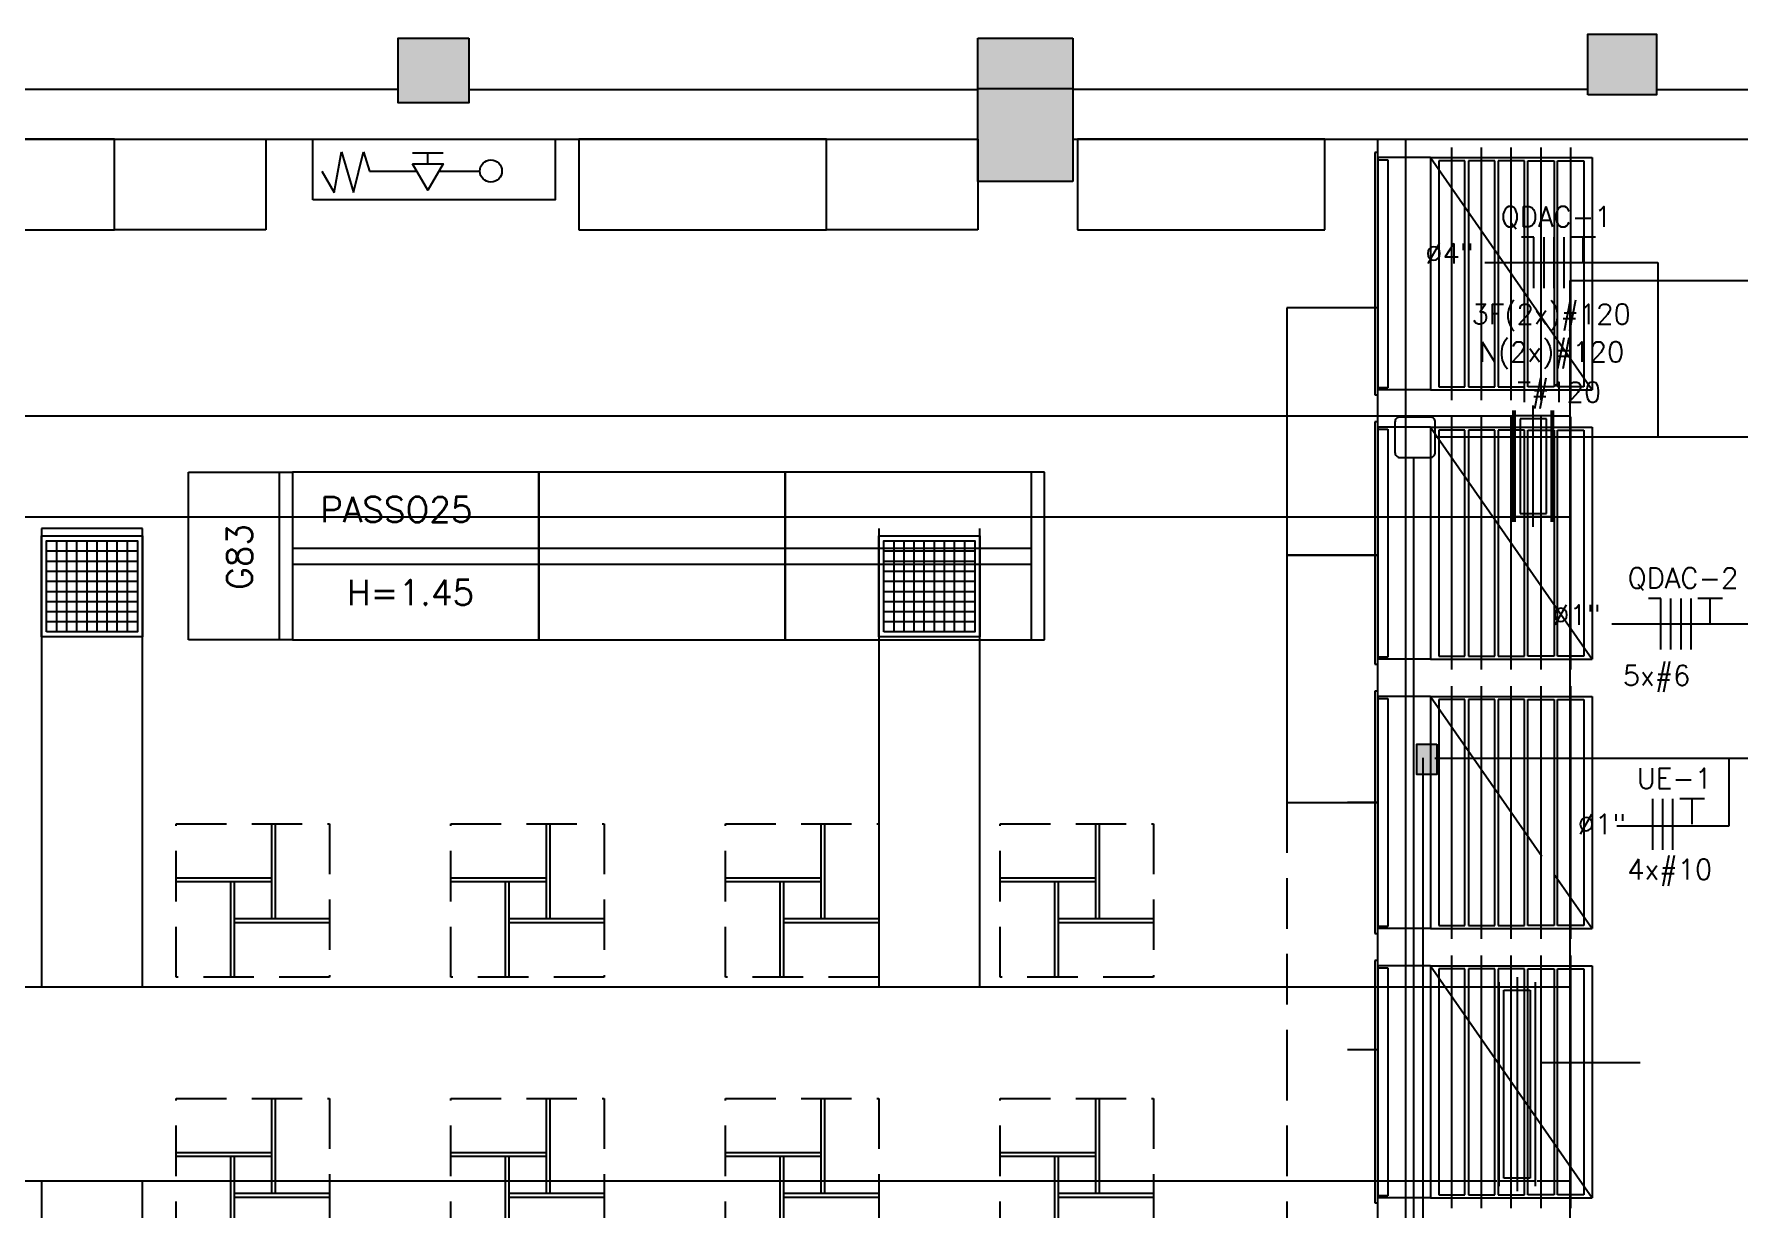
# Model space of a CAD drawing. Header units: metres. Extents: x -367 to 374, y -238 to 224.
# Drawn here: x 227.61 to 236.05, y 216.87 to 222.69 of the extents above; entities that cross this region are included whole.
import ezdxf
from ezdxf.enums import TextEntityAlignment as Align

# ---------------------------------------------------------------- set-up
doc = ezdxf.new("R2010")
doc.units = ezdxf.units.M
doc.linetypes.add('LA_BAU_BASES GERAIS_R00$0$LA_BAU_MERC_R01$0$HIDDEN', pattern=[0.375, 0.25, -0.125])
for name, color, linetype in [('EL-FIO', 3, 'Continuous'), ('ELE-ALIMENTADORES', 160, 'Continuous'), ('LA_BAU_BASES GERAIS_R00$0$ARQ-XREF-ATT', 8, 'Continuous'), ('LA_BAU_BASES GERAIS_R00$0$BASE', 253, 'Continuous'), ('LA_BAU_BASES GERAIS_R00$0$dutos', 31, 'Continuous')]:
    doc.layers.add(name, color=color, linetype=linetype)
doc.styles.add('LA_BAU_BASES GERAIS_R00$0$LA_BAU_MERC_R01$0$R40-125-RS', font='romans.shx', dxfattribs={"height": 0.1248})
doc.styles.add('LA_BAU_BASES GERAIS_R00$0$LA_BAU_MERC_R01$0$RS80', font='ROMANS', dxfattribs={"height": 0.18})
doc.styles.add('LA_BAU_BASES GERAIS_R00$0$R60-125-RS', font='romans.shx', dxfattribs={"height": 0.19})
doc.styles.add('LA_BAU_BASES GERAIS_R00$0$R80-100-RS', font='romans.shx', dxfattribs={"height": 0.203})
doc.styles.get("Standard").update_dxf_attribs({"font": 'romans.shx'})

# ---------------------------------------------------------------- blocks, each defined once
blk = doc.blocks.new('LA_BAU_BASES GERAIS_R00$0$LA_BAU_ALVENARIA TÉRREO_R01')
at = {"layer": 'LA_BAU_BASES GERAIS_R00$0$BASE', "linetype": 'Continuous'}
h = blk.add_hatch(color=256, dxfattribs=at)
h.dxf.hatch_style = 1
h.paths.add_polyline_path([(235.64, 222.69), (235.3, 222.69), (235.3, 222.39), (235.64, 222.39)])
h = blk.add_hatch(color=256, dxfattribs=at)
h.dxf.hatch_style = 1
h.paths.add_polyline_path([(229.76, 222.67), (229.41, 222.67), (229.41, 222.35), (229.76, 222.35)])
h = blk.add_hatch(color=256, dxfattribs=at)
h.dxf.hatch_style = 1
h.paths.add_polyline_path([(232.75, 222.67), (232.28, 222.67), (232.28, 222.42), (232.75, 222.42)])
h = blk.add_hatch(color=256, dxfattribs=at)
h.dxf.hatch_style = 1
h.paths.add_polyline_path([(232.75, 222.42), (232.28, 222.42), (232.28, 221.96), (232.75, 221.96)])
for p, q in [((232.28, 222.67), (232.75, 222.67)), ((232.28, 221.96), (232.28, 222.67)), ((232.75, 222.67), (232.75, 221.96)), ((229.41, 222.415), (226.78, 222.415)), ((229.76, 222.415), (232.28, 222.415)), ((232.28, 222.42), (232.75, 222.42)), ((235.3, 222.415), (232.75, 222.415)), ((235.64, 222.415), (237.18, 222.415)), ((226.78, 222.17), (232.28, 222.17)), ((229.0924, 221.905), (229.1292, 222.1074)), ((229.1292, 222.1074), (229.1886, 221.905)), ((229.1886, 221.905), (229.2377, 222.1074)), ((229.2377, 222.1074), (229.2682, 222.0118)), ((229.4807, 222.1019), (229.6319, 222.1019)), ((229.5563, 222.0473), (229.5563, 222.1019)), ((232.75, 222.17), (237.18, 222.17)), ((229.031, 222.0113), (229.0924, 221.905)), ((229.2682, 222.0118), (229.5012, 222.0118)), ((229.6114, 222.0118), (229.8139, 222.0118)), ((232.75, 221.96), (232.28, 221.96))]:
    blk.add_line(p, q, dxfattribs=at)
for points in [[(235.3, 222.39), (235.3, 222.69), (235.64, 222.69), (235.64, 222.39)], [(229.76, 222.67), (229.76, 222.35), (229.41, 222.35), (229.41, 222.67)], [(228.9872, 221.87), (228.9872, 222.17), (230.1872, 222.17), (230.1872, 221.87)], [(229.4807, 222.0473), (229.6319, 222.0473), (229.5563, 221.9164)]]:
    blk.add_lwpolyline(points, close=True, dxfattribs=at)
for points in [[(235.12, 211.35), (234.26, 211.35), (234.26, 222.17)], [(235.12, 211.49), (234.4, 211.49), (234.4, 222.17)]]:
    blk.add_lwpolyline(points, dxfattribs=at)
blk.add_circle((229.8688, 222.0118), 0.0549, dxfattribs=at)
blk = doc.blocks.new('LA_BAU_BASES GERAIS_R00$0$LA_BAU_MERC_R01')
at = {"layer": 'LA_BAU_BASES GERAIS_R00$0$BASE'}
for p, q in [((228.005, 222.17), (226.78, 222.17)), ((228.005, 221.72), (228.005, 222.17)), ((228.005, 222.17), (228.755, 222.17)), ((228.005, 221.72), (228.005, 222.17)), ((228.755, 222.17), (228.755, 221.72)), ((230.305, 222.17), (230.305, 221.72)), ((231.53, 222.17), (230.305, 222.17)), ((231.53, 221.72), (231.53, 222.17)), ((231.53, 222.17), (232.28, 222.17)), ((231.53, 221.72), (231.53, 222.17)), ((232.28, 222.17), (232.28, 221.72)), ((232.7736, 222.17), (232.7736, 221.72)), ((233.9986, 222.17), (232.7736, 222.17)), ((233.9986, 221.72), (233.9986, 222.17)), ((226.78, 221.72), (228.005, 221.72)), ((228.755, 221.72), (228.005, 221.72)), ((230.305, 221.72), (231.53, 221.72)), ((232.28, 221.72), (231.53, 221.72)), ((232.7736, 221.72), (233.9986, 221.72)), ((234.26, 221.335), (233.81, 221.335)), ((233.81, 221.335), (233.81, 220.11)), ((234.26, 220.11), (234.26, 221.335)), ((228.886, 220.52), (228.886, 219.69)), ((230.106, 220.52), (228.886, 220.52)), ((230.106, 220.52), (230.106, 219.69)), ((231.326, 220.52), (230.106, 220.52)), ((230.106, 219.69), (230.106, 220.52)), ((231.326, 219.69), (231.326, 220.52)), ((231.326, 220.52), (231.326, 219.69)), ((232.546, 220.52), (231.326, 220.52)), ((232.546, 219.69), (232.546, 220.52)), ((228.886, 220.145), (230.106, 220.145)), ((230.106, 220.145), (231.326, 220.145)), ((231.326, 220.145), (232.546, 220.145)), ((233.81, 220.11), (234.26, 220.11)), ((234.26, 220.11), (233.81, 220.11)), ((233.81, 220.11), (233.81, 218.885)), ((234.26, 218.885), (234.26, 220.11)), ((228.886, 220.065), (230.106, 220.065)), ((230.106, 220.065), (231.326, 220.065)), ((231.326, 220.065), (232.546, 220.065)), ((228.886, 219.69), (230.106, 219.69)), ((230.106, 219.69), (231.326, 219.69)), ((231.326, 219.69), (232.546, 219.69)), ((233.81, 218.885), (234.26, 218.885)), ((234.26, 218.885), (234.11, 218.885)), ((234.26, 217.66), (234.26, 218.885)), ((234.26, 217.66), (234.11, 217.66)), ((234.26, 217.66), (234.11, 217.66)), ((234.26, 216.435), (234.26, 217.66))]:
    blk.add_line(p, q, dxfattribs=at)
at = {"layer": 'LA_BAU_BASES GERAIS_R00$0$BASE', "linetype": 'Continuous'}
for p, q in [((228.372, 220.52), (228.886, 220.52)), ((228.372, 219.69), (228.372, 220.52)), ((228.822, 219.69), (228.822, 220.52)), ((232.61, 220.52), (232.546, 220.52)), ((232.61, 219.69), (232.61, 220.52)), ((228.886, 219.69), (228.372, 219.69)), ((232.546, 219.69), (232.61, 219.69)), ((228.7818, 218.78), (228.7818, 218.3082)), ((228.8008, 218.78), (228.8008, 218.3082)), ((230.1418, 218.78), (230.1418, 218.3082)), ((230.1608, 218.78), (230.1608, 218.3082)), ((231.5018, 218.78), (231.5018, 218.3082)), ((231.5208, 218.78), (231.5208, 218.3082)), ((232.8618, 218.78), (232.8618, 218.3082)), ((232.8808, 218.78), (232.8808, 218.3082)), ((228.7818, 218.5108), (228.31, 218.5108)), ((228.7818, 218.4918), (228.31, 218.4918)), ((228.5792, 218.4918), (228.5792, 218.02)), ((228.5982, 218.4918), (228.5982, 218.02)), ((230.1418, 218.5108), (229.67, 218.5108)), ((230.1418, 218.4918), (229.67, 218.4918)), ((229.9392, 218.4918), (229.9392, 218.02)), ((229.9582, 218.4918), (229.9582, 218.02)), ((231.5018, 218.5108), (231.03, 218.5108)), ((231.5018, 218.4918), (231.03, 218.4918)), ((231.2992, 218.4918), (231.2992, 218.02)), ((231.3182, 218.4918), (231.3182, 218.02)), ((232.8618, 218.5108), (232.39, 218.5108)), ((232.8618, 218.4918), (232.39, 218.4918)), ((232.6592, 218.4918), (232.6592, 218.02)), ((232.6782, 218.4918), (232.6782, 218.02)), ((229.07, 218.3082), (228.5982, 218.3082)), ((230.43, 218.3082), (229.9582, 218.3082)), ((231.79, 218.3082), (231.3182, 218.3082)), ((233.15, 218.3082), (232.6782, 218.3082)), ((229.07, 218.2892), (228.5982, 218.2892)), ((230.43, 218.2892), (229.9582, 218.2892)), ((231.79, 218.2892), (231.3182, 218.2892)), ((233.15, 218.2892), (232.6782, 218.2892)), ((228.7818, 217.42), (228.7818, 216.9482)), ((228.8008, 217.42), (228.8008, 216.9482)), ((230.1418, 217.42), (230.1418, 216.9482)), ((230.1608, 217.42), (230.1608, 216.9482)), ((231.5018, 217.42), (231.5018, 216.9482)), ((231.5208, 217.42), (231.5208, 216.9482)), ((232.8618, 217.42), (232.8618, 216.9482)), ((232.8808, 217.42), (232.8808, 216.9482)), ((228.7818, 217.1508), (228.31, 217.1508)), ((228.7818, 217.1318), (228.31, 217.1318)), ((228.5792, 217.1318), (228.5792, 216.66)), ((228.5982, 217.1318), (228.5982, 216.66)), ((230.1418, 217.1508), (229.67, 217.1508)), ((230.1418, 217.1318), (229.67, 217.1318)), ((229.9392, 217.1318), (229.9392, 216.66)), ((229.9582, 217.1318), (229.9582, 216.66)), ((231.5018, 217.1508), (231.03, 217.1508)), ((231.5018, 217.1318), (231.03, 217.1318)), ((231.2992, 217.1318), (231.2992, 216.66)), ((231.3182, 217.1318), (231.3182, 216.66)), ((232.8618, 217.1508), (232.39, 217.1508)), ((232.8618, 217.1318), (232.39, 217.1318)), ((232.6592, 217.1318), (232.6592, 216.66)), ((232.6782, 217.1318), (232.6782, 216.66)), ((229.07, 216.9482), (228.5982, 216.9482)), ((230.43, 216.9482), (229.9582, 216.9482)), ((231.79, 216.9482), (231.3182, 216.9482)), ((233.15, 216.9482), (232.6782, 216.9482)), ((229.07, 216.9292), (228.5982, 216.9292)), ((230.43, 216.9292), (229.9582, 216.9292)), ((231.79, 216.9292), (231.3182, 216.9292)), ((233.15, 216.9292), (232.6782, 216.9292))]:
    blk.add_line(p, q, dxfattribs=at)
at = {"layer": 'LA_BAU_BASES GERAIS_R00$0$BASE', "linetype": 'LA_BAU_BASES GERAIS_R00$0$LA_BAU_MERC_R01$0$HIDDEN'}
for p, q in [((233.81, 218.885), (233.81, 217.66)), ((228.31, 218.02), (228.31, 218.78)), ((228.31, 218.78), (229.07, 218.78)), ((229.07, 218.78), (229.07, 218.02)), ((229.67, 218.02), (229.67, 218.78)), ((229.67, 218.78), (230.43, 218.78)), ((230.43, 218.78), (230.43, 218.02)), ((231.03, 218.02), (231.03, 218.78)), ((231.03, 218.78), (231.79, 218.78)), ((231.79, 218.78), (231.79, 218.02)), ((232.39, 218.02), (232.39, 218.78)), ((232.39, 218.78), (233.15, 218.78)), ((233.15, 218.78), (233.15, 218.02)), ((229.07, 218.02), (228.31, 218.02)), ((230.43, 218.02), (229.67, 218.02)), ((231.79, 218.02), (231.03, 218.02)), ((233.15, 218.02), (232.39, 218.02)), ((233.81, 217.66), (233.81, 216.435)), ((228.31, 216.66), (228.31, 217.42)), ((228.31, 217.42), (229.07, 217.42)), ((229.07, 217.42), (229.07, 216.66)), ((229.67, 216.66), (229.67, 217.42)), ((229.67, 217.42), (230.43, 217.42)), ((230.43, 217.42), (230.43, 216.66)), ((231.03, 216.66), (231.03, 217.42)), ((231.03, 217.42), (231.79, 217.42)), ((231.79, 217.42), (231.79, 216.66)), ((232.39, 216.66), (232.39, 217.42)), ((232.39, 217.42), (233.15, 217.42)), ((233.15, 217.42), (233.15, 216.66))]:
    blk.add_line(p, q, dxfattribs=at)
at = {"layer": 'LA_BAU_BASES GERAIS_R00$0$BASE', "style": 'LA_BAU_BASES GERAIS_R00$0$LA_BAU_MERC_R01$0$R40-125-RS'}
for s, rotation, p in [('PASSO25', 359.99985, (229.0236, 220.2736)), ('G83', 90, (228.6864, 219.9378)), ('H=1.45', 359.99985, (229.155, 219.8624))]:
    blk.add_text(s, height=0.1248, rotation=rotation, dxfattribs=at).set_placement(p)
at = {"layer": 'LA_BAU_BASES GERAIS_R00$0$BASE', "text_generation_flag": 4}
for tag, height, rotation, style, p in [('CD H=1.45', 0.12, 180, 'LA_BAU_BASES GERAIS_R00$0$LA_BAU_MERC_R01$0$RS80', (261.7377, 205.5486)), ('CD H=1.45', 0.12, 180, 'LA_BAU_BASES GERAIS_R00$0$LA_BAU_MERC_R01$0$RS80', (262.989, 205.5486)), ('CD H=2.25', 0.1248, 270, 'LA_BAU_BASES GERAIS_R00$0$LA_BAU_MERC_R01$0$R40-125-RS', (266.1703, 203.6629)), ('CD H=1.45', 0.12, 180, 'LA_BAU_BASES GERAIS_R00$0$LA_BAU_MERC_R01$0$RS80', (261.3541, 202.8262)), ('CD H=1.45', 0.12, 180, 'LA_BAU_BASES GERAIS_R00$0$LA_BAU_MERC_R01$0$RS80', (262.6054, 202.8262)), ('CD H=1.45', 0.12, 180, 'LA_BAU_BASES GERAIS_R00$0$LA_BAU_MERC_R01$0$RS80', (263.8567, 202.8262)), ('CD H=1.45', 0.12, 180, 'LA_BAU_BASES GERAIS_R00$0$LA_BAU_MERC_R01$0$RS80', (265.108, 202.8262))]:
    blk.add_attdef(tag, text='', height=height, rotation=rotation, dxfattribs=dict(at, style=style)).set_placement(p, align=Align.MIDDLE)
at = {"layer": 'LA_BAU_BASES GERAIS_R00$0$BASE', "style": 'LA_BAU_BASES GERAIS_R00$0$LA_BAU_MERC_R01$0$RS80', "text_generation_flag": 4}
for p in [(261.764, 204.8962), (263.0153, 204.8962)]:
    blk.add_attdef('CD H=1.45', text='', height=0.12, dxfattribs=at).set_placement(p, align=Align.MIDDLE)
at = {"layer": 'LA_BAU_BASES GERAIS_R00$0$BASE', "style": 'LA_BAU_BASES GERAIS_R00$0$LA_BAU_MERC_R01$0$R40-125-RS'}
for p in [(246.2431, 203.0982), (247.3931, 203.0982), (248.5431, 203.0982), (249.6931, 203.0982), (250.8431, 203.0982), (246.2431, 202.3182), (247.3931, 202.3182), (248.5431, 202.3182), (249.6931, 202.3182), (250.8431, 202.3182)]:
    blk.add_attdef('TIPO', text='', height=0.1248, rotation=180, dxfattribs=at).set_placement(p, align=Align.MIDDLE)
blk = doc.blocks.new('LA_BAU_BASES GERAIS_R00$0$A$C5BA41825')
at = {"layer": 'LA_BAU_BASES GERAIS_R00$0$dutos', "color": 251}
for p, q in [((-32.49, 44.1631), (-32.505, 44.1631)), ((-32.505, 44.1631), (-32.505, 42.9631)), ((-32.49, 42.9631), (-32.49, 44.1631)), ((-32.1232, 42.9381), (-32.1232, 44.1881)), ((-31.9759, 42.9381), (-31.9759, 44.1881)), ((-31.8286, 42.9381), (-31.8286, 44.1881)), ((-31.6814, 42.9381), (-31.6814, 44.1881)), ((-31.5341, 42.9381), (-31.5341, 44.1881)), ((-32.2286, 44.1381), (-32.49, 44.1381)), ((-32.49, 44.1381), (-32.49, 42.9881)), ((-32.49, 44.1281), (-32.44, 44.1281)), ((-32.44, 44.1281), (-32.44, 42.9981)), ((-32.2286, 44.1381), (-32.2286, 42.9881)), ((-32.2286, 44.1381), (-31.4286, 44.1381)), ((-32.2286, 44.1381), (-31.4286, 42.9881)), ((-32.0582, 44.1231), (-32.1882, 44.1231)), ((-32.1882, 44.1231), (-32.1882, 43.0031)), ((-32.0582, 43.0031), (-32.0582, 44.1231)), ((-31.9109, 44.1231), (-32.0409, 44.1231)), ((-32.0409, 44.1231), (-32.0409, 43.0031)), ((-31.9109, 43.0031), (-31.9109, 44.1231)), ((-31.7636, 44.1231), (-31.8936, 44.1231)), ((-31.8936, 44.1231), (-31.8936, 43.0031)), ((-31.7636, 43.0031), (-31.7636, 44.1231)), ((-31.7464, 43.0031), (-31.7464, 44.1231)), ((-31.7464, 44.1231), (-31.6164, 44.1231)), ((-31.6164, 44.1231), (-31.6164, 43.0031)), ((-31.5991, 43.0031), (-31.5991, 44.1231)), ((-31.5991, 44.1231), (-31.4691, 44.1231)), ((-31.4691, 44.1231), (-31.4691, 43.0031)), ((-31.4286, 44.1381), (-31.4286, 42.9881)), ((-31.5395, 43.5296), (-31.5395, 34.6221)), ((-31.5395, 43.5296), (-29.2753, 43.5296)), ((-32.44, 42.9981), (-32.49, 42.9981)), ((-32.2286, 42.9881), (-32.49, 42.9881)), ((-32.2286, 42.9881), (-31.4286, 42.9881)), ((-32.1882, 43.0031), (-32.0582, 43.0031)), ((-32.0409, 43.0031), (-31.9109, 43.0031)), ((-31.8936, 43.0031), (-31.7636, 43.0031)), ((-31.6164, 43.0031), (-31.7464, 43.0031)), ((-31.4691, 43.0031), (-31.5991, 43.0031)), ((-32.505, 42.9631), (-32.49, 42.9631)), ((-31.82, 42.3353), (-31.82, 42.8853)), ((-31.81, 42.3353), (-31.81, 42.8853)), ((-31.72, 42.3103), (-31.72, 42.9103)), ((-31.63, 42.3353), (-31.63, 42.8853)), ((-31.62, 42.3353), (-31.62, 42.8853)), ((-53.1971, 42.8603), (-31.82, 42.8603)), ((-32.49, 42.8294), (-32.505, 42.8294)), ((-32.505, 42.8294), (-32.505, 41.6294)), ((-32.49, 41.6294), (-32.49, 42.8294)), ((-32.2286, 42.8044), (-32.49, 42.8044)), ((-32.49, 42.8044), (-32.49, 41.6544)), ((-32.2286, 42.8044), (-32.2286, 41.6544)), ((-32.2286, 42.8044), (-31.4286, 42.8044)), ((-32.2286, 42.8044), (-31.4286, 41.6544)), ((-32.1232, 41.6044), (-32.1232, 42.8544)), ((-31.9759, 41.6044), (-31.9759, 42.8544)), ((-31.8286, 41.6044), (-31.8286, 42.8544)), ((-31.63, 42.8603), (-31.81, 42.8603)), ((-31.655, 42.8453), (-31.785, 42.8453)), ((-31.785, 42.8453), (-31.785, 42.3753)), ((-31.6814, 41.6044), (-31.6814, 42.8544)), ((-31.655, 42.3753), (-31.655, 42.8453)), ((-31.62, 42.8603), (-31.5395, 42.8603)), ((-31.5341, 41.6044), (-31.5341, 42.8544)), ((-31.4286, 42.8044), (-31.4286, 41.6544)), ((-32.49, 42.7944), (-32.44, 42.7944)), ((-32.44, 42.7944), (-32.44, 41.6644)), ((-32.0582, 42.7894), (-32.1882, 42.7894)), ((-32.1882, 42.7894), (-32.1882, 41.6694)), ((-32.0582, 41.6694), (-32.0582, 42.7894)), ((-31.9109, 42.7894), (-32.0409, 42.7894)), ((-32.0409, 42.7894), (-32.0409, 41.6694)), ((-31.9109, 41.6694), (-31.9109, 42.7894)), ((-31.7636, 42.7894), (-31.8936, 42.7894)), ((-31.8936, 42.7894), (-31.8936, 41.6694)), ((-31.7636, 41.6694), (-31.7636, 42.7894)), ((-31.7464, 41.6694), (-31.7464, 42.7894)), ((-31.7464, 42.7894), (-31.6164, 42.7894)), ((-31.6164, 42.7894), (-31.6164, 41.6694)), ((-31.5991, 41.6694), (-31.5991, 42.7894)), ((-31.5991, 42.7894), (-31.4691, 42.7894)), ((-31.4691, 42.7894), (-31.4691, 41.6694)), ((-52.7721, 42.3603), (-31.5395, 42.3603)), ((-38.6059, 42.3016), (-39.1059, 42.3016)), ((-39.1059, 42.3016), (-39.1059, 40.03)), ((-38.6059, 40.03), (-38.6059, 42.3016)), ((-38.6059, 40.03), (-38.6059, 42.3016)), ((-34.96, 42.3016), (-34.96, 40.03)), ((-34.46, 40.03), (-34.46, 42.3016)), ((-31.63, 42.3603), (-31.81, 42.3603)), ((-31.785, 42.3753), (-31.655, 42.3753)), ((-39.0309, 41.7905), (-39.0309, 42.2405)), ((-38.9809, 41.7905), (-38.9809, 42.2405)), ((-38.9309, 41.7905), (-38.9309, 42.2405)), ((-38.8809, 41.7905), (-38.8809, 42.2405)), ((-38.8309, 41.7905), (-38.8309, 42.2405)), ((-38.7809, 41.7905), (-38.7809, 42.2405)), ((-38.7309, 41.7905), (-38.7309, 42.2405)), ((-38.6809, 41.7905), (-38.6809, 42.2405)), ((-34.885, 41.7905), (-34.885, 42.2405)), ((-34.835, 41.7905), (-34.835, 42.2405)), ((-34.785, 41.7905), (-34.785, 42.2405)), ((-34.735, 41.7905), (-34.735, 42.2405)), ((-34.685, 41.7905), (-34.685, 42.2405)), ((-34.635, 41.7905), (-34.635, 42.2405)), ((-34.585, 41.7905), (-34.585, 42.2405)), ((-34.535, 41.7905), (-34.535, 42.2405)), ((-39.0809, 42.1905), (-38.6309, 42.1905)), ((-39.0809, 42.1405), (-38.6309, 42.1405)), ((-34.935, 42.1905), (-34.485, 42.1905)), ((-34.935, 42.1405), (-34.485, 42.1405)), ((-39.0809, 42.0905), (-38.6309, 42.0905)), ((-39.0809, 42.0405), (-38.6309, 42.0405)), ((-34.935, 42.0905), (-34.485, 42.0905)), ((-34.935, 42.0405), (-34.485, 42.0405)), ((-39.0809, 41.9905), (-38.6309, 41.9905)), ((-34.935, 41.9905), (-34.485, 41.9905)), ((-39.0809, 41.9405), (-38.6309, 41.9405)), ((-39.0809, 41.8905), (-38.6309, 41.8905)), ((-34.935, 41.9405), (-34.485, 41.9405)), ((-34.935, 41.8905), (-34.485, 41.8905)), ((-39.0809, 41.8405), (-38.6309, 41.8405)), ((-34.935, 41.8405), (-34.485, 41.8405)), ((-32.505, 41.6294), (-32.49, 41.6294)), ((-32.44, 41.6644), (-32.49, 41.6644)), ((-32.2286, 41.6544), (-32.49, 41.6544)), ((-32.2286, 41.6544), (-31.4286, 41.6544)), ((-32.1882, 41.6694), (-32.0582, 41.6694)), ((-32.0409, 41.6694), (-31.9109, 41.6694)), ((-31.8936, 41.6694), (-31.7636, 41.6694)), ((-31.6164, 41.6694), (-31.7464, 41.6694)), ((-31.4691, 41.6694), (-31.5991, 41.6694)), ((-32.49, 41.4956), (-32.505, 41.4956)), ((-32.505, 41.4956), (-32.505, 40.2956)), ((-32.49, 40.2956), (-32.49, 41.4956)), ((-32.2286, 41.4706), (-32.49, 41.4706)), ((-32.49, 41.4706), (-32.49, 40.3206)), ((-32.49, 41.4606), (-32.44, 41.4606)), ((-32.44, 41.4606), (-32.44, 40.3306)), ((-32.2286, 41.4706), (-32.2286, 40.3206)), ((-32.2286, 41.4706), (-31.4286, 41.4706)), ((-32.2286, 41.4706), (-31.678, 40.6791)), ((-32.0582, 41.4556), (-32.1882, 41.4556)), ((-32.1882, 41.4556), (-32.1882, 40.3356)), ((-32.1232, 40.2706), (-32.1232, 41.5206)), ((-32.0582, 40.3356), (-32.0582, 41.4556)), ((-31.9109, 41.4556), (-32.0409, 41.4556)), ((-32.0409, 41.4556), (-32.0409, 40.3356)), ((-31.9759, 40.2706), (-31.9759, 41.5206)), ((-31.9109, 40.3356), (-31.9109, 41.4556)), ((-31.7636, 41.4556), (-31.8936, 41.4556)), ((-31.8936, 41.4556), (-31.8936, 40.3356)), ((-31.8286, 40.2706), (-31.8286, 41.5206)), ((-31.7636, 40.3356), (-31.7636, 41.4556)), ((-31.7464, 40.3356), (-31.7464, 41.4556)), ((-31.7464, 41.4556), (-31.6164, 41.4556)), ((-31.6814, 40.2706), (-31.6814, 41.5206)), ((-31.6164, 41.4556), (-31.6164, 40.3356)), ((-31.5991, 40.3356), (-31.5991, 41.4556)), ((-31.5991, 41.4556), (-31.4691, 41.4556)), ((-31.5341, 40.2706), (-31.5341, 41.5206)), ((-31.4691, 41.4556), (-31.4691, 40.3356)), ((-31.4286, 41.4706), (-31.4286, 40.3206)), ((-31.6128, 40.5853), (-31.4286, 40.3206)), ((-32.505, 40.2956), (-32.49, 40.2956)), ((-32.44, 40.3306), (-32.49, 40.3306)), ((-32.2286, 40.3206), (-32.49, 40.3206)), ((-32.2286, 40.3206), (-31.4286, 40.3206)), ((-32.1882, 40.3356), (-32.0582, 40.3356)), ((-32.0409, 40.3356), (-31.9109, 40.3356)), ((-31.8936, 40.3356), (-31.7636, 40.3356)), ((-31.6164, 40.3356), (-31.7464, 40.3356)), ((-31.4691, 40.3356), (-31.5991, 40.3356)), ((-32.1232, 38.9369), (-32.1232, 40.1869)), ((-31.9759, 38.9369), (-31.9759, 40.1869)), ((-31.8286, 38.9369), (-31.8286, 40.1869)), ((-31.6814, 38.9369), (-31.6814, 40.1869)), ((-31.5341, 38.9369), (-31.5341, 40.1869)), ((-32.49, 40.1619), (-32.505, 40.1619)), ((-32.505, 40.1619), (-32.505, 38.9619)), ((-32.49, 38.9619), (-32.49, 40.1619)), ((-32.2286, 40.1369), (-32.49, 40.1369)), ((-32.49, 40.1369), (-32.49, 38.9869)), ((-32.49, 40.1269), (-32.44, 40.1269)), ((-32.44, 40.1269), (-32.44, 38.9969)), ((-32.2286, 40.1369), (-32.2286, 38.9869)), ((-32.2286, 40.1369), (-31.4286, 40.1369)), ((-32.2286, 40.1369), (-31.4286, 38.9869)), ((-32.0582, 40.1219), (-32.1882, 40.1219)), ((-32.1882, 40.1219), (-32.1882, 39.0019)), ((-32.0582, 39.0019), (-32.0582, 40.1219)), ((-31.9109, 40.1219), (-32.0409, 40.1219)), ((-32.0409, 40.1219), (-32.0409, 39.0019)), ((-31.9109, 39.0019), (-31.9109, 40.1219)), ((-31.7636, 40.1219), (-31.8936, 40.1219)), ((-31.8936, 40.1219), (-31.8936, 39.0019)), ((-31.7636, 39.0019), (-31.7636, 40.1219)), ((-31.7464, 39.0019), (-31.7464, 40.1219)), ((-31.7464, 40.1219), (-31.6164, 40.1219)), ((-31.6164, 40.1219), (-31.6164, 39.0019)), ((-31.5991, 39.0019), (-31.5991, 40.1219)), ((-31.5991, 40.1219), (-31.4691, 40.1219)), ((-31.4691, 40.1219), (-31.4691, 39.0019)), ((-31.4286, 40.1369), (-31.4286, 38.9869)), ((-31.5395, 40.03), (-48.85, 40.03)), ((-31.8902, 40.055), (-31.8902, 39.045)), ((-31.7102, 40.03), (-31.8902, 40.03)), ((-31.8652, 39.085), (-31.8652, 40.015)), ((-31.8652, 40.015), (-31.7352, 40.015)), ((-31.8002, 40.08), (-31.8002, 39.02)), ((-31.7352, 40.015), (-31.7352, 39.085)), ((-31.7102, 40.055), (-31.7102, 39.045)), ((-31.1906, 39.6566), (-31.6796, 39.6566)), ((-31.7352, 39.085), (-31.8652, 39.085)), ((-31.9002, 39.07), (-48.85, 39.07)), ((-39.1059, 39.07), (-39.1059, 37.3504)), ((-38.6059, 37.3504), (-38.6059, 39.07)), ((-32.1882, 39.0019), (-32.0582, 39.0019)), ((-32.0409, 39.0019), (-31.9109, 39.0019)), ((-31.8936, 39.0019), (-31.7636, 39.0019)), ((-31.7102, 39.07), (-31.8902, 39.07)), ((-31.6164, 39.0019), (-31.7464, 39.0019)), ((-31.5395, 39.07), (-31.7002, 39.07)), ((-31.4691, 39.0019), (-31.5991, 39.0019)), ((-32.505, 38.9619), (-32.49, 38.9619)), ((-32.44, 38.9969), (-32.49, 38.9969)), ((-32.2286, 38.9869), (-32.49, 38.9869)), ((-32.2286, 38.9869), (-31.4286, 38.9869))]:
    blk.add_line(p, q, dxfattribs=at)
for points in [[(-39.106, 41.7655), (-39.106, 42.2655), (-38.6059, 42.2655), (-38.6059, 41.7655)], [(-39.0809, 41.7905), (-39.0809, 42.2405), (-38.6309, 42.2405), (-38.6309, 41.7905)], [(-34.96, 41.7655), (-34.96, 42.2655), (-34.46, 42.2655), (-34.46, 41.7655)], [(-34.935, 41.7905), (-34.935, 42.2405), (-34.485, 42.2405), (-34.485, 41.7905)]]:
    blk.add_lwpolyline(points, close=True, dxfattribs=at)
blk = doc.blocks.new('LA_BAU_BASES GERAIS_R00')
at = {"layer": 'LA_BAU_BASES GERAIS_R00$0$ARQ-XREF-ATT'}
blk.add_blockref('LA_BAU_BASES GERAIS_R00$0$A$C5BA41825', (266.75, 177.94), dxfattribs=at)
at = {"layer": 'LA_BAU_BASES GERAIS_R00$0$BASE'}
for name in ['LA_BAU_BASES GERAIS_R00$0$LA_BAU_MERC_R01', 'LA_BAU_BASES GERAIS_R00$0$LA_BAU_ALVENARIA TÉRREO_R01']:
    blk.add_blockref(name, (0, 0), dxfattribs=at)
at = {"layer": 'LA_BAU_BASES GERAIS_R00$0$BASE', "style": 'LA_BAU_BASES GERAIS_R00$0$R60-125-RS'}
for p in [(242.7816, 218.9192), (358.6366, 192.9642)]:
    blk.add_attdef('S', text='', height=0.19, rotation=90, dxfattribs=at).set_placement(p, align=Align.MIDDLE_CENTER)
at = {"layer": 'LA_BAU_BASES GERAIS_R00$0$BASE', "style": 'LA_BAU_BASES GERAIS_R00$0$R80-100-RS'}
blk.add_attdef('ACESSO', text='', height=0.203, dxfattribs=at).set_placement((365.9223, 191.9868), align=Align.TOP_CENTER)
at = {"layer": 'LA_BAU_BASES GERAIS_R00$0$BASE', "style": 'LA_BAU_BASES GERAIS_R00$0$R60-125-RS'}
blk.add_attdef('S', text='', height=0.19, dxfattribs=at).set_placement((266.1142, 180.9134), align=Align.MIDDLE_CENTER)

msp = doc.modelspace()

# ---------------------------------------------------------------- hatches: boundary and pattern name
at = {"layer": 'ELE-ALIMENTADORES'}
msp.add_hatch(color=10, dxfattribs=at).paths.add_polyline_path([(234.5532, 219.1747), (234.5532, 219.0235), (234.4532, 219.0235), (234.4532, 219.1747)])

# ---------------------------------------------------------------- linework, layer by layer
at = {"layer": 'EL-FIO', "color": 160}
for p, q in [((238.0919, 220.6962), (234.5451, 220.6937)), ((234.4393, 212.7343), (234.4393, 220.5937)), ((234.4849, 212.7343), (234.4849, 219.1065)), ((234.5433, 219.1046), (237.3324, 219.1046))]:
    msp.add_line(p, q, dxfattribs=at)
msp.add_lwpolyline([(234.3701, 220.5937), (234.5201, 220.5937, 0.414214), (234.5451, 220.6187), (234.5451, 220.7687, 0.414214), (234.5201, 220.7937), (234.3701, 220.7937, 0.414214), (234.3451, 220.7687), (234.3451, 220.6187, 0.414214)], format="xyb", close=True, dxfattribs=at)
at = {"layer": 'ELE-ALIMENTADORES', "color": 20, "linetype": 'Continuous'}
for p, q in [((235.0337, 221.6849), (234.9727, 221.6849)), ((235.3389, 221.6849), (235.2169, 221.6849)), ((235.2779, 221.5583), (235.2779, 221.6849)), ((235.662, 219.8956), (235.601, 219.8956)), ((235.9671, 219.8956), (235.8452, 219.8956)), ((235.9062, 219.769), (235.9062, 219.8956)), ((235.8774, 218.9036), (235.7554, 218.9036)), ((235.8164, 218.777), (235.8164, 218.9036))]:
    msp.add_line(p, q, dxfattribs=at)
at = {"layer": 'ELE-ALIMENTADORES', "color": 20}
for p, q in [((235.0337, 221.4316), (235.0337, 221.6849)), ((235.0836, 221.4316), (235.0836, 221.6849)), ((235.1336, 221.4316), (235.1336, 221.6849)), ((235.1836, 221.4316), (235.1836, 221.6849)), ((235.662, 219.6423), (235.662, 219.8956)), ((235.7119, 219.6423), (235.7119, 219.8956)), ((235.7619, 219.6423), (235.7619, 219.8956)), ((235.8118, 219.6423), (235.8118, 219.8956)), ((235.6222, 218.6503), (235.6222, 218.9036)), ((235.6721, 218.6503), (235.6721, 218.9036)), ((235.7221, 218.6503), (235.7221, 218.9036))]:
    msp.add_line(p, q, dxfattribs=at)
at = {"layer": 'ELE-ALIMENTADORES', "color": 2}
for p, q in [((234.7911, 221.5583), (235.6476, 221.5583)), ((235.6476, 221.5583), (235.6476, 220.6947)), ((235.4193, 219.769), (236.1739, 219.769)), ((235.9998, 218.7702), (235.9996, 219.1056)), ((235.4444, 218.7702), (235.9998, 218.7702))]:
    msp.add_line(p, q, dxfattribs=at)
at = {"layer": 'ELE-ALIMENTADORES', "color": 10}
msp.add_lwpolyline([(234.5532, 219.1747), (234.5532, 219.0235), (234.4532, 219.0235), (234.4532, 219.1747)], close=True, dxfattribs=at)

# ---------------------------------------------------------------- block references
at = {"layer": 'ELE-ALIMENTADORES', "color": 2}
msp.add_blockref('LA_BAU_BASES GERAIS_R00', (0, 0), dxfattribs=at)

# ---------------------------------------------------------------- texts
at = {"layer": 'ELE-ALIMENTADORES', "color": 20}
for s, p in [('QDAC-1', (234.8689, 221.7356)), ('%%C4"', (234.4952, 221.5533)), ('3F(2x)#120', (234.7246, 221.2534)), ('N(2x)#120', (234.7608, 221.0663)), ('T#120', (234.951, 220.8672)), ('QDAC-2', (235.4972, 219.9463)), ('%%C1"', (235.1235, 219.764)), ('5x#6', (235.4736, 219.4641)), ('UE-1', (235.5427, 218.9543)), ('%%C1"', (235.2498, 218.728)), ('4x#10', (235.4962, 218.5041))]:
    msp.add_text(s, height=0.1, dxfattribs=at).set_placement(p)

doc.saveas('drawing.dxf')
